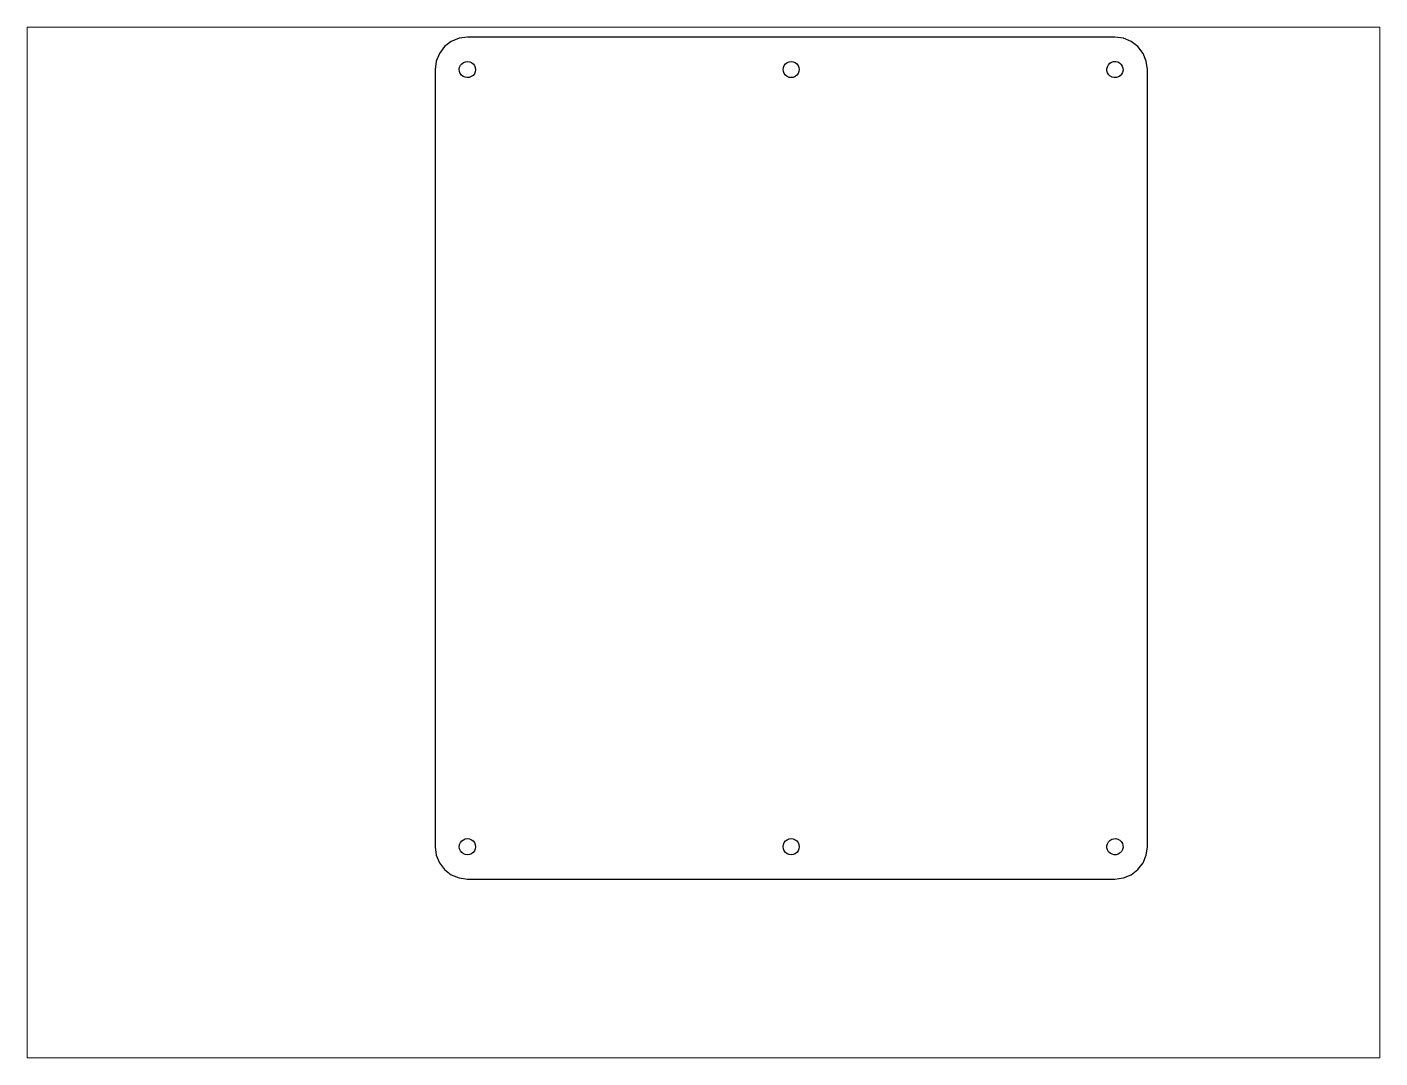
# Paper-space layout 'Feuille 1' of a CAD drawing. Extents: x 1.05 to 9.45, y 0.8 to 7.2.
# The model-space entities are those that its viewports show. They can reach past a viewport. Long polylines and large blocks are cut down to what shows.
import ezdxf

# ---------------------------------------------------------------- set-up
doc = ezdxf.new("R2010")
doc.units = 0
doc.header["$MEASUREMENT"] = 0
doc.layers.add('Layer0', color=7, linetype='Continuous')

msp = doc.modelspace()

# ---------------------------------------------------------------- linework, layer by layer
at = {"layer": 'Layer0'}
for points in [[(220, 10.26, 0), (220, 250.26, 0), (219.66, 252.85, 0), (218.66, 255.26, 0), (217.07, 257.33, 0), (215, 258.92, 0), (212.59, 259.92, 0), (210, 260.26, 0), (10, 260.26, 0), (7.41, 259.92, 0), (5, 258.92, 0), (2.93, 257.33, 0), (1.34, 255.26, 0), (0.34, 252.85, 0), (0, 250.26, 0), (0, 10.26, 0), (0.34, 7.67, 0), (1.34, 5.26, 0), (2.93, 3.19, 0), (5, 1.6, 0), (7.41, 0.6, 0), (10, 0.26, 0), (210, 0.26, 0), (212.59, 0.6, 0), (215, 1.6, 0), (217.07, 3.19, 0), (218.66, 5.26, 0), (219.66, 7.67, 0), (220, 10.26, 0)], [(12.19, 251.46, 0), (12.43, 250.85, 0), (12.5, 250.2, 0), (12.4, 249.55, 0), (12.14, 248.96, 0), (11.73, 248.45, 0), (11.2, 248.06, 0), (10.59, 247.83, 0), (9.94, 247.76, 0), (9.3, 247.86, 0), (8.7, 248.12, 0), (8.19, 248.53, 0), (7.81, 249.06, 0), (7.57, 249.67, 0), (7.5, 250.32, 0), (7.6, 250.96, 0), (7.86, 251.56, 0), (8.27, 252.07, 0), (8.8, 252.45, 0), (9.41, 252.69, 0), (10.06, 252.76, 0), (10.7, 252.66, 0), (11.3, 252.39, 0), (11.81, 251.98, 0), (12.19, 251.46, 0)], [(112.5, 250.26, 0), (112.41, 249.61, 0), (112.17, 249.01, 0), (111.77, 248.49, 0), (111.25, 248.09, 0), (110.65, 247.84, 0), (110, 247.76, 0), (109.35, 247.84, 0), (108.75, 248.09, 0), (108.23, 248.49, 0), (107.83, 249.01, 0), (107.59, 249.61, 0), (107.5, 250.26, 0), (107.59, 250.9, 0), (107.83, 251.51, 0), (108.23, 252.02, 0), (108.75, 252.42, 0), (109.35, 252.67, 0), (110, 252.76, 0), (110.65, 252.67, 0), (111.25, 252.42, 0), (111.77, 252.02, 0), (112.17, 251.51, 0), (112.41, 250.9, 0), (112.5, 250.26, 0)], [(208.56, 248.21, 0), (208.08, 248.66, 0), (207.73, 249.21, 0), (207.54, 249.83, 0), (207.51, 250.48, 0), (207.65, 251.12, 0), (207.96, 251.7, 0), (208.4, 252.18, 0), (208.95, 252.53, 0), (209.57, 252.72, 0), (210.23, 252.75, 0), (210.86, 252.6, 0), (211.44, 252.3, 0), (211.92, 251.86, 0), (212.27, 251.31, 0), (212.46, 250.68, 0), (212.49, 250.03, 0), (212.35, 249.39, 0), (212.04, 248.82, 0), (211.6, 248.34, 0), (211.05, 247.99, 0), (210.43, 247.79, 0), (209.77, 247.77, 0), (209.14, 247.91, 0), (208.56, 248.21, 0)], [(7.83, 9.01, 0), (7.59, 9.61, 0), (7.5, 10.26, 0), (7.59, 10.9, 0), (7.83, 11.51, 0), (8.23, 12.02, 0), (8.75, 12.42, 0), (9.35, 12.67, 0), (10, 12.76, 0), (10.65, 12.67, 0), (11.25, 12.42, 0), (11.77, 12.02, 0), (12.17, 11.51, 0), (12.41, 10.9, 0), (12.5, 10.26, 0), (12.41, 9.61, 0), (12.17, 9.01, 0), (11.77, 8.49, 0), (11.25, 8.09, 0), (10.65, 7.84, 0), (10, 7.76, 0), (9.35, 7.84, 0), (8.75, 8.09, 0), (8.23, 8.49, 0), (7.83, 9.01, 0)], [(107.83, 9.01, 0), (107.59, 9.61, 0), (107.5, 10.26, 0), (107.59, 10.9, 0), (107.83, 11.51, 0), (108.23, 12.02, 0), (108.75, 12.42, 0), (109.35, 12.67, 0), (110, 12.76, 0), (110.65, 12.67, 0), (111.25, 12.42, 0), (111.77, 12.02, 0), (112.17, 11.51, 0), (112.41, 10.9, 0), (112.5, 10.26, 0), (112.41, 9.61, 0), (112.17, 9.01, 0), (111.77, 8.49, 0), (111.25, 8.09, 0), (110.65, 7.84, 0), (110, 7.76, 0), (109.35, 7.84, 0), (108.75, 8.09, 0), (108.23, 8.49, 0), (107.83, 9.01, 0)], [(207.71, 9.25, 0), (207.53, 9.87, 0), (207.51, 10.52, 0), (207.67, 11.16, 0), (207.98, 11.73, 0), (208.43, 12.2, 0), (208.99, 12.54, 0), (209.61, 12.73, 0), (210.27, 12.74, 0), (210.9, 12.59, 0), (211.47, 12.28, 0), (211.95, 11.83, 0), (212.29, 11.27, 0), (212.47, 10.64, 0), (212.49, 9.99, 0), (212.33, 9.36, 0), (212.02, 8.78, 0), (211.57, 8.31, 0), (211.01, 7.97, 0), (210.39, 7.79, 0), (209.73, 7.77, 0), (209.1, 7.93, 0), (208.53, 8.24, 0), (208.05, 8.69, 0), (207.71, 9.25, 0)]]:
    msp.add_polyline3d(points, dxfattribs=at)

psp = doc.layouts.new('Feuille 1')

# ---------------------------------------------------------------- viewports
at = {"layer": '0'}
psp.add_viewport(center=(5.25, 4), size=(8.4, 6.4), view_center_point=(82.9166, 104.198), view_height=318.3606, dxfattribs=at)

doc.saveas('drawing.dxf')
